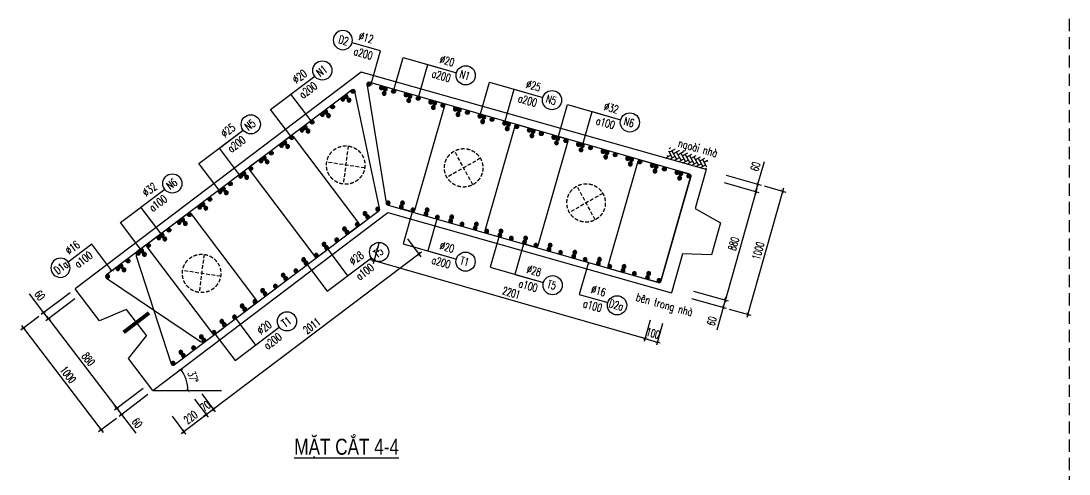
# Model space of a CAD drawing. Header units: millimetres. Extents: x -143483 to 1166745, y -1448440 to -1202244.
# Drawn here: x 600831 to 633569, y -1258407 to -1244255 of the extents above; entities that cross this region are included whole.
import ezdxf
from ezdxf.enums import TextEntityAlignment as Align

# ---------------------------------------------------------------- set-up
doc = ezdxf.new("R2010")
doc.units = ezdxf.units.MM
doc.header["$LTSCALE"] = 30
doc.header["$PDMODE"] = 3
doc.linetypes.add('DASHED', pattern=[19.05, 12.7, -6.35])
doc.layers.get('0').update_dxf_attribs({"lineweight": 9})
doc.layers.get('Defpoints').update_dxf_attribs({"lineweight": 9})
for name, color, linetype in [('ccu11-Cotthep', 9, 'Continuous'), ('ccu11-Dim', 8, 'Continuous'), ('ccu11-Hatch', 8, 'Continuous'), ('ccu11-Text', 31, 'Continuous'), ('ccu11-Thay', 7, 'Continuous'), ('ccu11-Thep', 4, 'Continuous'), ('ccu11-Thep doc', 4, 'Continuous'), ('ccu11-Thepdai', 6, 'Continuous')]:
    doc.layers.add(name, color=color, linetype=linetype)
doc.layers.add('ccu11-Khuat', color=9, linetype='DASHED', lineweight=30)
doc.layers.add('Vicom_thep doc', color=1, linetype='Continuous', lineweight=35)
doc.styles.add('ccu11-dim', font='vnsimli.shx', dxfattribs={"width": 0.65, "bigfont": 'bigfont.shx'})
doc.styles.add('ccu11-VnAvH-B', font='VHAVANB.TTF')
doc.styles.add('ccu11-vnsimli', font='vnsimli.shx', dxfattribs={"width": 0.8, "bigfont": 'vns.shx'})
doc.styles.add('ccu11-vnsimple', font='vnsimple.shx', dxfattribs={"bigfont": 'bigfont.shx'})
doc.styles.add('ccu11_simli', font='vnsimli.shx', dxfattribs={"width": 0.8})
doc.dimstyles.new('ccu11-100', dxfattribs={"dimscale": 100, "dimtxt": 2.5, "dimasz": 1, "dimexe": 1, "dimexo": 2, "dimgap": 1, "dimtad": 1, "dimdec": 0, "dimdsep": 46, "dimtxsty": 'ccu11-dim', "dimblk": 'ARCHTICK', "dimcen": -1, "dimdle": 1, "dimclrd": 256, "dimclre": 256, "dimclrt": 3, "dimadec": 0, "dimazin": 2, "dimtfac": 0.1, "dimtdec": 0, "dimtmove": 0, "dimatfit": 1, "dimldrblk": 'ARCHTICK', "dimfxl": 0, "dimtvp": 0.833333, "dimtolj": 1, "dimtzin": 12, "dimarcsym": 0})
doc.dimstyles.new('ccu11-100x4', dxfattribs={"dimscale": 100, "dimtxt": 2.5, "dimasz": 1, "dimexe": 1, "dimexo": 2, "dimgap": 1, "dimtad": 1, "dimdec": 0, "dimlfac": 0.25, "dimdsep": 46, "dimtxsty": 'ccu11-dim', "dimblk": 'ARCHTICK', "dimcen": -1, "dimdle": 1, "dimclrd": 256, "dimclre": 256, "dimclrt": 3, "dimadec": 0, "dimazin": 2, "dimtfac": 0.1, "dimtdec": 0, "dimtmove": 0, "dimatfit": 1, "dimldrblk": 'ARCHTICK', "dimfxl": 0, "dimtvp": 0.833333, "dimtolj": 1, "dimtzin": 12, "dimarcsym": 0})

# ---------------------------------------------------------------- blocks, each defined once
blk = doc.blocks.new('_ARCHTICK')
at = {"color": 0, "linetype": 'ByBlock', "const_width": 0.15}
blk.add_lwpolyline([(-0.5, -0.5), (0.5, 0.5)], dxfattribs=at)
blk = doc.blocks.new('*D2965')
at = {"layer": 'ccu11-Dim', "lineweight": -2, "transparency": 16777216}
blk.add_arc((604950, -1255802), 1097, 360, 37.1599, dxfattribs=at)
at = {"layer": 'Defpoints', "color": 0, "transparency": 16777216}
for p in [(612286, -1250241), (606022, -1255566), (604950, -1255802), (604950, -1255802), (608129, -1255802)]:
    blk.add_point(p, dxfattribs=at)
at = {"layer": 'ccu11-Dim', "lineweight": -2, "transparency": 16777216, "xscale": 100, "yscale": 100, "zscale": 100}
for p, rotation in [((605824, -1255139), 127.1599090469789), ((606047, -1255802), 269.9999999999999)]:
    blk.add_blockref('_ARCHTICK', p, dxfattribs=dict(at, rotation=rotation))
at = {"layer": 'ccu11-Dim', "color": 3, "transparency": 16777216, "insert": (606203, -1255380), "char_height": 250, "attachment_point": 5, "rotation": 288.58, "style": 'ccu11-dim'}
blk.add_mtext('\\A1;37\\M+1818B', dxfattribs=at)
blk = doc.blocks.new('*D2966')
at = {"layer": 'ccu11-Dim', "linetype": 'ByBlock', "lineweight": -2, "ltscale": 30, "transparency": 16777216}
for p, q in [((601547, -1253367), (601098, -1252779)), ((602365, -1252743), (601467, -1253427)), ((602510, -1252934), (601613, -1253618)), ((601693, -1253558), (601547, -1253367)), ((601693, -1253558), (601753, -1253637))]:
    blk.add_line(p, q, dxfattribs=at)
at = {"layer": 'Defpoints', "color": 0, "linetype": 'ByBlock', "ltscale": 30, "transparency": 16777216}
for p in [(602524, -1252622), (602669, -1252812), (601693, -1253558)]:
    blk.add_point(p, dxfattribs=at)
at = {"layer": 'ccu11-Dim', "linetype": 'ByBlock', "lineweight": -2, "ltscale": 30, "transparency": 16777216, "xscale": 100, "yscale": 100, "zscale": 100}
for p, rotation in [((601547, -1253367), 307.3414812402038), ((601693, -1253558), 127.3414812402038)]:
    blk.add_blockref('_ARCHTICK', p, dxfattribs=dict(at, rotation=rotation))
at = {"layer": 'ccu11-Dim', "color": 3, "linetype": 'ByBlock', "ltscale": 30, "transparency": 16777216, "insert": (601418, -1252826), "char_height": 250, "attachment_point": 5, "rotation": 307.3415, "style": 'ccu11-dim'}
blk.add_mtext('\\A1;60', dxfattribs=at)
blk = doc.blocks.new('*D2967')
at = {"layer": 'ccu11-Dim', "linetype": 'ByBlock', "lineweight": -2, "ltscale": 30, "transparency": 16777216}
for p, q in [((602510, -1252934), (601613, -1253618)), ((601632, -1253478), (603888, -1256436)), ((604645, -1255732), (603748, -1256417))]:
    blk.add_line(p, q, dxfattribs=at)
at = {"layer": 'Defpoints', "color": 0, "linetype": 'ByBlock', "ltscale": 30, "transparency": 16777216}
for p in [(602669, -1252812), (604804, -1255611), (603828, -1256356)]:
    blk.add_point(p, dxfattribs=at)
at = {"layer": 'ccu11-Dim', "linetype": 'ByBlock', "lineweight": -2, "ltscale": 30, "transparency": 16777216, "xscale": 100, "yscale": 100, "zscale": 100}
for p, rotation in [((601693, -1253558), 127.3414812402038), ((603828, -1256356), 307.3414812402038)]:
    blk.add_blockref('_ARCHTICK', p, dxfattribs=dict(at, rotation=rotation))
at = {"layer": 'ccu11-Dim', "color": 3, "linetype": 'ByBlock', "ltscale": 30, "transparency": 16777216, "insert": (602939, -1254820), "char_height": 250, "attachment_point": 5, "rotation": 307.3415, "style": 'ccu11-dim'}
blk.add_mtext('\\A1;880', dxfattribs=at)
blk = doc.blocks.new('*D2968')
at = {"layer": 'ccu11-Dim', "linetype": 'ByBlock', "lineweight": -2, "ltscale": 30, "transparency": 16777216}
for p, q in [((604645, -1255732), (603748, -1256417)), ((604791, -1255923), (603894, -1256608)), ((603828, -1256356), (603767, -1256277)), ((603828, -1256356), (603973, -1256547)), ((603973, -1256547), (604422, -1257135))]:
    blk.add_line(p, q, dxfattribs=at)
at = {"layer": 'Defpoints', "color": 0, "linetype": 'ByBlock', "ltscale": 30, "transparency": 16777216}
for p in [(604804, -1255611), (604950, -1255802), (603828, -1256356)]:
    blk.add_point(p, dxfattribs=at)
at = {"layer": 'ccu11-Dim', "linetype": 'ByBlock', "lineweight": -2, "ltscale": 30, "transparency": 16777216, "xscale": 100, "yscale": 100, "zscale": 100}
for p, rotation in [((603828, -1256356), 307.3414812402038), ((603973, -1256547), 127.3414812402038)]:
    blk.add_blockref('_ARCHTICK', p, dxfattribs=dict(at, rotation=rotation))
at = {"layer": 'ccu11-Dim', "color": 3, "linetype": 'ByBlock', "ltscale": 30, "transparency": 16777216, "insert": (604460, -1256814), "char_height": 250, "attachment_point": 5, "rotation": 307.3415, "style": 'ccu11-dim'}
blk.add_mtext('\\A1;60', dxfattribs=at)
blk = doc.blocks.new('*D2969')
at = {"layer": 'ccu11-Dim', "linetype": 'ByBlock', "lineweight": -2, "ltscale": 30, "transparency": 16777216}
for p, q in [((601388, -1253488), (600831, -1253913)), ((600850, -1253772), (603398, -1257112)), ((603814, -1256668), (603258, -1257093))]:
    blk.add_line(p, q, dxfattribs=at)
at = {"layer": 'Defpoints', "color": 0, "linetype": 'ByBlock', "ltscale": 30, "transparency": 16777216}
for p in [(601547, -1253367), (603973, -1256547), (603337, -1257032)]:
    blk.add_point(p, dxfattribs=at)
at = {"layer": 'ccu11-Dim', "linetype": 'ByBlock', "lineweight": -2, "ltscale": 30, "transparency": 16777216, "xscale": 100, "yscale": 100, "zscale": 100}
for p, rotation in [((600911, -1253852), 127.3414812402038), ((603337, -1257032), 307.3414812402038)]:
    blk.add_blockref('_ARCHTICK', p, dxfattribs=dict(at, rotation=rotation))
at = {"layer": 'ccu11-Dim', "color": 3, "linetype": 'ByBlock', "ltscale": 30, "transparency": 16777216, "insert": (602303, -1255306), "char_height": 250, "attachment_point": 5, "rotation": 307.3415, "style": 'ccu11-dim'}
blk.add_mtext('\\A1;1000', dxfattribs=at)
blk = doc.blocks.new('*D2970')
at = {"layer": 'ccu11-Dim', "linetype": 'ByBlock', "lineweight": -2, "ltscale": 30, "transparency": 16777216}
for p, q in [((623851, -1249353), (624053, -1248641)), ((622862, -1249073), (623948, -1249380)), ((622797, -1249304), (623882, -1249611)), ((623786, -1249584), (623851, -1249353)), ((623786, -1249584), (623759, -1249680))]:
    blk.add_line(p, q, dxfattribs=at)
at = {"layer": 'Defpoints', "color": 0, "linetype": 'ByBlock', "ltscale": 30, "transparency": 16777216}
for p in [(622669, -1249019), (622604, -1249250), (623786, -1249584)]:
    blk.add_point(p, dxfattribs=at)
at = {"layer": 'ccu11-Dim', "linetype": 'ByBlock', "lineweight": -2, "ltscale": 30, "transparency": 16777216, "xscale": 100, "yscale": 100, "zscale": 100}
for p, rotation in [((623786, -1249584), 74.22122658711788), ((623851, -1249353), 254.2212265871178)]:
    blk.add_blockref('_ARCHTICK', p, dxfattribs=dict(at, rotation=rotation))
at = {"layer": 'ccu11-Dim', "color": 3, "linetype": 'ByBlock', "ltscale": 30, "transparency": 16777216, "insert": (623773, -1248803), "char_height": 250, "attachment_point": 5, "rotation": 74.2212, "style": 'ccu11-dim'}
blk.add_mtext('\\A1;60', dxfattribs=at)
blk = doc.blocks.new('*D2971')
at = {"layer": 'ccu11-Dim', "linetype": 'ByBlock', "lineweight": -2, "ltscale": 30, "transparency": 16777216}
for p, q in [((622797, -1249304), (623882, -1249611)), ((623813, -1249488), (622802, -1253067)), ((621839, -1252692), (622925, -1252998))]:
    blk.add_line(p, q, dxfattribs=at)
at = {"layer": 'Defpoints', "color": 0, "linetype": 'ByBlock', "ltscale": 30, "transparency": 16777216}
for p in [(622604, -1249250), (621647, -1252637), (622829, -1252971)]:
    blk.add_point(p, dxfattribs=at)
at = {"layer": 'ccu11-Dim', "linetype": 'ByBlock', "lineweight": -2, "ltscale": 30, "transparency": 16777216, "xscale": 100, "yscale": 100, "zscale": 100}
for p, rotation in [((623786, -1249584), 74.22122658711785), ((622829, -1252971), 254.2212265871178)]:
    blk.add_blockref('_ARCHTICK', p, dxfattribs=dict(at, rotation=rotation))
at = {"layer": 'ccu11-Dim', "color": 3, "linetype": 'ByBlock', "ltscale": 30, "transparency": 16777216, "insert": (623091, -1251216), "char_height": 250, "attachment_point": 5, "rotation": 74.2212, "style": 'ccu11-dim'}
blk.add_mtext('\\A1;880', dxfattribs=at)
blk = doc.blocks.new('*D2972')
at = {"layer": 'ccu11-Dim', "linetype": 'ByBlock', "lineweight": -2, "ltscale": 30, "transparency": 16777216}
for p, q in [((621839, -1252692), (622925, -1252998)), ((621774, -1252923), (622860, -1253229)), ((622829, -1252971), (622764, -1253202)), ((622829, -1252971), (622856, -1252875)), ((622764, -1253202), (622563, -1253914))]:
    blk.add_line(p, q, dxfattribs=at)
at = {"layer": 'Defpoints', "color": 0, "linetype": 'ByBlock', "ltscale": 30, "transparency": 16777216}
for p in [(621647, -1252637), (621582, -1252868), (622829, -1252971)]:
    blk.add_point(p, dxfattribs=at)
at = {"layer": 'ccu11-Dim', "linetype": 'ByBlock', "lineweight": -2, "ltscale": 30, "transparency": 16777216, "xscale": 100, "yscale": 100, "zscale": 100}
for p, rotation in [((622764, -1253202), 74.22122658711785), ((622829, -1252971), 254.2212265871178)]:
    blk.add_blockref('_ARCHTICK', p, dxfattribs=dict(at, rotation=rotation))
at = {"layer": 'ccu11-Dim', "color": 3, "linetype": 'ByBlock', "ltscale": 30, "transparency": 16777216, "insert": (622409, -1253630), "char_height": 250, "attachment_point": 5, "rotation": 74.2212, "style": 'ccu11-dim'}
blk.add_mtext('\\A1;60', dxfattribs=at)
blk = doc.blocks.new('*D2973')
at = {"layer": 'ccu11-Dim', "linetype": 'ByBlock', "lineweight": -2, "ltscale": 30, "transparency": 16777216}
for p, q in [((624648, -1249474), (623506, -1253516)), ((624044, -1249407), (624718, -1249598)), ((622956, -1253257), (623630, -1253447))]:
    blk.add_line(p, q, dxfattribs=at)
at = {"layer": 'Defpoints', "color": 0, "linetype": 'ByBlock', "ltscale": 30, "transparency": 16777216}
for p in [(623851, -1249353), (622764, -1253202), (623534, -1253420)]:
    blk.add_point(p, dxfattribs=at)
at = {"layer": 'ccu11-Dim', "linetype": 'ByBlock', "lineweight": -2, "ltscale": 30, "transparency": 16777216, "xscale": 100, "yscale": 100, "zscale": 100}
for p, rotation in [((624621, -1249570), 74.22122658711785), ((623534, -1253420), 254.2212265871178)]:
    blk.add_blockref('_ARCHTICK', p, dxfattribs=dict(at, rotation=rotation))
at = {"layer": 'ccu11-Dim', "color": 3, "linetype": 'ByBlock', "ltscale": 30, "transparency": 16777216, "insert": (623861, -1251434), "char_height": 250, "attachment_point": 5, "rotation": 74.2212, "style": 'ccu11-dim'}
blk.add_mtext('\\A1;1000', dxfattribs=at)
blk = doc.blocks.new('MCT')
at = {"ltscale": 0.005}
for p, q in [((-0.49, 0), (0.49, 0)), ((0.35, -0.35), (-0.35, 0.35)), ((-0.35, -0.35), (0.35, 0.35)), ((0, -0.49), (0, 0.49))]:
    blk.add_line(p, q, dxfattribs=at)
blk.add_circle((0, 0), 0.492, dxfattribs=at)
blk = doc.blocks.new('*U1110')
at = {"layer": 'ccu11-Thep doc', "xscale": -121.9200000001001, "yscale": 121.9200000001001, "zscale": 121.92, "rotation": 270}
blk.add_blockref('MCT', (0, 0), dxfattribs=at)
blk = doc.blocks.new('*U1111')
at = {"layer": 'ccu11-Thep doc', "color": 0, "linetype": 'ByBlock', "lineweight": -2, "transparency": 16777216}
for p in [(0, 0), (800, 0), (1600, 0), (2400, 0), (3200, 0), (4000, 0), (4800, 0), (5600, 0), (6400, 0), (7200, 0), (8000, 0), (8800, 0)]:
    blk.add_blockref('*U1110', p, dxfattribs=at)
blk = doc.blocks.new('*U1112')
at = {"layer": 'ccu11-Thep doc', "xscale": -121.9200000001001, "yscale": 121.9200000001001, "zscale": 121.92, "rotation": 270}
blk.add_blockref('MCT', (0, 0), dxfattribs=at)
blk = doc.blocks.new('*U1113')
at = {"layer": 'ccu11-Thep doc', "color": 0, "linetype": 'ByBlock', "lineweight": -2, "transparency": 16777216}
for p in [(0, 0), (800, 0), (1600, 0), (2400, 0), (3200, 0), (4000, 0), (4800, 0), (5600, 0), (6400, 0), (7200, 0), (8000, 0)]:
    blk.add_blockref('*U1112', p, dxfattribs=at)
blk = doc.blocks.new('SHD')
at = {"layer": 'ccu11-Cotthep'}
blk.add_circle((300, 0), 300, dxfattribs=at)
at = {"layer": 'ccu11-Cotthep', "color": 31, "style": 'ccu11_simli', "width": 0.8}
blk.add_attdef('DK', text='', height=250, dxfattribs=at).set_placement((-101, 65), align=Align.BOTTOM_RIGHT)
blk.add_attdef('KH', text='', height=250, dxfattribs=at).set_placement((300, 0), align=Align.MIDDLE)
blk.add_attdef('KC', text='', height=250, dxfattribs=at).set_placement((-101, -142), align=Align.TOP_RIGHT)
blk = doc.blocks.new('*D2974')
at = {"layer": 'ccu11-Dim', "linetype": 'ByBlock', "lineweight": -2, "ltscale": 30, "transparency": 16777216}
for p, q in [((606255, -1256071), (606676, -1256630)), ((605552, -1256601), (605973, -1257160)), ((605833, -1257140), (606696, -1256490))]:
    blk.add_line(p, q, dxfattribs=at)
at = {"layer": 'Defpoints', "color": 0, "linetype": 'ByBlock', "ltscale": 30, "transparency": 16777216}
for p in [(606134, -1255911), (605431, -1256441), (606616, -1256550)]:
    blk.add_point(p, dxfattribs=at)
at = {"layer": 'ccu11-Dim', "linetype": 'ByBlock', "lineweight": -2, "ltscale": 30, "transparency": 16777216, "xscale": 100, "yscale": 100, "zscale": 100}
for p, rotation in [((606616, -1256550), 37.00000000449226), ((605913, -1257080), 217.0000000044922)]:
    blk.add_blockref('_ARCHTICK', p, dxfattribs=dict(at, rotation=rotation))
at = {"layer": 'ccu11-Dim', "color": 3, "linetype": 'ByBlock', "ltscale": 30, "transparency": 16777216, "insert": (606129, -1256635), "char_height": 250, "attachment_point": 5, "rotation": 37, "style": 'ccu11-dim'}
blk.add_mtext('\\A1;220', dxfattribs=at)
blk = doc.blocks.new('*D2975')
at = {"layer": 'ccu11-Dim', "linetype": 'ByBlock', "lineweight": -2, "ltscale": 30, "transparency": 16777216}
for p, q in [((606255, -1256071), (606676, -1256630)), ((606478, -1255903), (606900, -1256462)), ((606616, -1256550), (606839, -1256382)), ((606839, -1256382), (606919, -1256322)), ((606616, -1256550), (606536, -1256610))]:
    blk.add_line(p, q, dxfattribs=at)
at = {"layer": 'Defpoints', "color": 0, "linetype": 'ByBlock', "ltscale": 30, "transparency": 16777216}
for p in [(606358, -1255743), (606134, -1255911), (606839, -1256382)]:
    blk.add_point(p, dxfattribs=at)
at = {"layer": 'ccu11-Dim', "linetype": 'ByBlock', "lineweight": -2, "ltscale": 30, "transparency": 16777216, "xscale": 100, "yscale": 100, "zscale": 100}
for p, rotation in [((606839, -1256382), 217.0000000044922), ((606616, -1256550), 37.00000000449227)]:
    blk.add_blockref('_ARCHTICK', p, dxfattribs=dict(at, rotation=rotation))
at = {"layer": 'ccu11-Dim', "color": 3, "linetype": 'ByBlock', "ltscale": 30, "transparency": 16777216, "insert": (606592, -1256286), "char_height": 250, "attachment_point": 5, "rotation": 37, "style": 'ccu11-dim'}
blk.add_mtext('\\A1;70', dxfattribs=at)
blk = doc.blocks.new('*D2976')
at = {"layer": 'ccu11-Dim', "linetype": 'ByBlock', "lineweight": -2, "ltscale": 30, "transparency": 16777216}
for p, q in [((612903, -1251061), (613325, -1251620)), ((613344, -1251480), (606759, -1256442)), ((606478, -1255903), (606900, -1256462))]:
    blk.add_line(p, q, dxfattribs=at)
at = {"layer": 'Defpoints', "color": 0, "linetype": 'ByBlock', "ltscale": 30, "transparency": 16777216}
for p in [(612783, -1250901), (606358, -1255743), (606839, -1256382)]:
    blk.add_point(p, dxfattribs=at)
at = {"layer": 'ccu11-Dim', "linetype": 'ByBlock', "lineweight": -2, "ltscale": 30, "transparency": 16777216, "xscale": 100, "yscale": 100, "zscale": 100}
for p, rotation in [((613264, -1251540), 37.00000000449227), ((606839, -1256382), 217.0000000044922)]:
    blk.add_blockref('_ARCHTICK', p, dxfattribs=dict(at, rotation=rotation))
at = {"layer": 'ccu11-Dim', "color": 3, "linetype": 'ByBlock', "ltscale": 30, "transparency": 16777216, "insert": (609917, -1253781), "char_height": 250, "attachment_point": 5, "rotation": 37, "style": 'ccu11-dim'}
blk.add_mtext('\\A1;2011', dxfattribs=at)
blk = doc.blocks.new('*U1116')
at = {"layer": 'ccu11-Thep doc', "xscale": -121.9200000001001, "yscale": 121.9200000001001, "zscale": 121.92, "rotation": 270}
blk.add_blockref('MCT', (0, 0), dxfattribs=at)
blk = doc.blocks.new('*U1117')
at = {"layer": 'ccu11-Thep doc', "color": 0, "linetype": 'ByBlock', "lineweight": -2, "transparency": 16777216}
for p in [(0, 0), (800, 0), (1600, 0), (2400, 0), (3200, 0), (4000, 0), (4800, 0), (5600, 0), (6400, 0), (7200, 0), (8000, 0), (8800, 0), (9600, 0), (10400, 0)]:
    blk.add_blockref('*U1116', p, dxfattribs=at)
blk = doc.blocks.new('*U1114')
at = {"layer": 'ccu11-Thep doc', "xscale": -121.9200000001001, "yscale": 121.9200000001001, "zscale": 121.92, "rotation": 270}
blk.add_blockref('MCT', (0, 0), dxfattribs=at)
blk = doc.blocks.new('*U1115')
at = {"layer": 'ccu11-Thep doc', "color": 0, "linetype": 'ByBlock', "lineweight": -2, "transparency": 16777216}
for p in [(0, 0), (800, 0), (1600, 0), (2400, 0), (3200, 0), (4000, 0), (4800, 0), (5600, 0), (6400, 0), (7200, 0), (8000, 0), (8800, 0)]:
    blk.add_blockref('*U1114', p, dxfattribs=at)
blk = doc.blocks.new('*D2977')
at = {"layer": 'ccu11-Dim', "linetype": 'ByBlock', "lineweight": -2, "ltscale": 30, "transparency": 16777216}
for p, q in [((612024, -1251166), (611830, -1251843)), ((620418, -1254201), (611761, -1251719)), ((620487, -1253597), (620294, -1254270))]:
    blk.add_line(p, q, dxfattribs=at)
at = {"layer": 'Defpoints', "color": 0, "linetype": 'ByBlock', "ltscale": 30, "transparency": 16777216}
for p in [(612079, -1250974), (611857, -1251746), (620542, -1253405)]:
    blk.add_point(p, dxfattribs=at)
at = {"layer": 'ccu11-Dim', "linetype": 'ByBlock', "lineweight": -2, "ltscale": 30, "transparency": 16777216, "xscale": 100, "yscale": 100, "zscale": 100}
for p, rotation in [((611857, -1251746), 163.9999999969048), ((620322, -1254174), 343.9999999969048)]:
    blk.add_blockref('_ARCHTICK', p, dxfattribs=dict(at, rotation=rotation))
at = {"layer": 'ccu11-Dim', "color": 3, "linetype": 'ByBlock', "ltscale": 30, "transparency": 16777216, "insert": (616152, -1252744), "char_height": 250, "attachment_point": 5, "rotation": 344, "style": 'ccu11-dim'}
blk.add_mtext('\\A1;2201', dxfattribs=at)
blk = doc.blocks.new('*D2978')
at = {"layer": 'ccu11-Dim', "linetype": 'ByBlock', "lineweight": -2, "ltscale": 30, "transparency": 16777216}
for p, q in [((620487, -1253597), (620294, -1254270)), ((620872, -1253707), (620679, -1254380)), ((620322, -1254174), (620226, -1254146)), ((620322, -1254174), (620706, -1254284)), ((620706, -1254284), (620802, -1254311))]:
    blk.add_line(p, q, dxfattribs=at)
at = {"layer": 'Defpoints', "color": 0, "linetype": 'ByBlock', "ltscale": 30, "transparency": 16777216}
for p in [(620542, -1253405), (620927, -1253515), (620706, -1254284)]:
    blk.add_point(p, dxfattribs=at)
at = {"layer": 'ccu11-Dim', "linetype": 'ByBlock', "lineweight": -2, "ltscale": 30, "transparency": 16777216, "xscale": 100, "yscale": 100, "zscale": 100}
for p, rotation in [((620322, -1254174), 343.9999999969048), ((620706, -1254284), 163.9999999969048)]:
    blk.add_blockref('_ARCHTICK', p, dxfattribs=dict(at, rotation=rotation))
at = {"layer": 'ccu11-Dim', "color": 3, "linetype": 'ByBlock', "ltscale": 30, "transparency": 16777216, "insert": (620576, -1254012), "char_height": 250, "attachment_point": 5, "rotation": 344, "style": 'ccu11-dim'}
blk.add_mtext('\\A1;100', dxfattribs=at)
blk = doc.blocks.new('ccu11_block_thep')
at = {"layer": 'ccu11-Thep', "color": 3}
for p, q in [((-0.4, 0), (0.4, 0)), ((-0.28, 0.28), (0.28, -0.28)), ((0.28, 0.28), (-0.28, -0.28)), ((0, 0.4), (0, -0.4))]:
    blk.add_line(p, q, dxfattribs=at)
at = {"layer": 'ccu11-Thep', "color": 1, "const_width": 0.0667}
blk.add_lwpolyline([(-0.4, 0, 1), (0.4, 0, 1), (-0.4, 0, 1)], format="xyb", dxfattribs=at)
at = {"layer": 'ccu11-Thep', "color": 1}
blk.add_circle((0, 0), 0.4, dxfattribs=at)
blk = doc.blocks.new('*U1144')
at = {"layer": 'Vicom_thep doc', "xscale": -150, "yscale": 150, "zscale": 150, "rotation": 180}
blk.add_blockref('ccu11_block_thep', (0, 0), dxfattribs=at)
blk = doc.blocks.new('*U1145')
at = {"layer": 'ccu11-Thep doc', "color": 0, "linetype": 'ByBlock', "lineweight": -2, "transparency": 16777216}
for p in [(0, 0), (800, 0), (1600, 0), (2400, 0), (3200, 0), (4000, 0), (4800, 0), (5600, 0), (6400, 0), (7200, 0), (8000, 0), (8800, 0)]:
    blk.add_blockref('*U1144', p, dxfattribs=at)
blk = doc.blocks.new('*U1118')
at = {"layer": 'Vicom_thep doc', "xscale": -150, "yscale": 150, "zscale": 150, "rotation": 180}
blk.add_blockref('ccu11_block_thep', (0, 0), dxfattribs=at)
blk = doc.blocks.new('*U1119')
at = {"layer": 'ccu11-Thep doc', "color": 0, "linetype": 'ByBlock', "lineweight": -2, "transparency": 16777216}
for p in [(0, 0), (800, 0), (1600, 0), (2400, 0), (3200, 0), (4000, 0), (4800, 0), (5600, 0), (6400, 0), (7200, 0)]:
    blk.add_blockref('*U1118', p, dxfattribs=at)
blk = doc.blocks.new('*U1120')
at = {"layer": 'Vicom_thep doc', "xscale": -150, "yscale": 150, "zscale": 150, "rotation": 180}
blk.add_blockref('ccu11_block_thep', (0, 0), dxfattribs=at)
blk = doc.blocks.new('*U1121')
at = {"layer": 'ccu11-Thep doc', "color": 0, "linetype": 'ByBlock', "lineweight": -2, "transparency": 16777216}
for p in [(0, 0), (800, 0), (1600, 0), (2400, 0), (3200, 0), (4000, 0), (4800, 0), (5600, 0), (6400, 0), (7200, 0)]:
    blk.add_blockref('*U1120', p, dxfattribs=at)
blk = doc.blocks.new('*U1146')
at = {"layer": 'Vicom_thep doc', "xscale": -150, "yscale": 150, "zscale": 150, "rotation": 180}
blk.add_blockref('ccu11_block_thep', (0, 0), dxfattribs=at)
blk = doc.blocks.new('*U1147')
at = {"layer": 'ccu11-Thep doc', "color": 0, "linetype": 'ByBlock', "lineweight": -2, "transparency": 16777216}
for p in [(0, 0), (800, 0), (1600, 0), (2400, 0), (3200, 0), (4000, 0), (4800, 0), (5600, 0), (6400, 0), (7200, 0), (8000, 0), (8800, 0), (9600, 0)]:
    blk.add_blockref('*U1146', p, dxfattribs=at)
blk = doc.blocks.new('*U1148')
at = {"layer": 'Vicom_thep doc', "xscale": -150, "yscale": 150, "zscale": 150, "rotation": 180}
blk.add_blockref('ccu11_block_thep', (0, 0), dxfattribs=at)
blk = doc.blocks.new('*U1149')
at = {"layer": 'ccu11-Thep doc', "color": 0, "linetype": 'ByBlock', "lineweight": -2, "transparency": 16777216}
for p in [(0, 0), (800, 0), (1600, 0), (2400, 0), (3200, 0), (4000, 0), (4800, 0), (5600, 0), (6400, 0), (7200, 0), (8000, 0)]:
    blk.add_blockref('*U1148', p, dxfattribs=at)
blk = doc.blocks.new('*U1150')
at = {"layer": 'Vicom_thep doc', "xscale": -150, "yscale": 150, "zscale": 150, "rotation": 180}
blk.add_blockref('ccu11_block_thep', (0, 0), dxfattribs=at)
blk = doc.blocks.new('*U1151')
at = {"layer": 'ccu11-Thep doc', "color": 0, "linetype": 'ByBlock', "lineweight": -2, "transparency": 16777216}
for p in [(0, 0), (800, 0), (1600, 0), (2400, 0), (3200, 0), (4000, 0), (4800, 0), (5600, 0), (6400, 0), (7200, 0), (8000, 0)]:
    blk.add_blockref('*U1150', p, dxfattribs=at)
blk = doc.blocks.new('*U1122')
at = {"layer": 'Vicom_thep doc', "xscale": -150, "yscale": 150, "zscale": 150, "rotation": 180}
blk.add_blockref('ccu11_block_thep', (0, 0), dxfattribs=at)
blk = doc.blocks.new('*U1123')
at = {"layer": 'ccu11-Thep doc', "color": 0, "linetype": 'ByBlock', "lineweight": -2, "transparency": 16777216}
for p in [(0, 0), (800, 0), (1600, 0), (2400, 0), (3200, 0), (4000, 0), (4800, 0), (5600, 0), (6400, 0), (7200, 0), (8000, 0), (8800, 0)]:
    blk.add_blockref('*U1122', p, dxfattribs=at)
blk = doc.blocks.new('*U1124')
at = {"layer": 'Vicom_thep doc', "xscale": -150, "yscale": 150, "zscale": 150, "rotation": 180}
blk.add_blockref('ccu11_block_thep', (0, 0), dxfattribs=at)
blk = doc.blocks.new('*U1125')
at = {"layer": 'ccu11-Thep doc', "color": 0, "linetype": 'ByBlock', "lineweight": -2, "transparency": 16777216}
for p in [(0, 0), (800, 0), (1600, 0), (2400, 0), (3200, 0), (4000, 0), (4800, 0), (5600, 0), (6400, 0), (7200, 0), (8000, 0), (8800, 0)]:
    blk.add_blockref('*U1124', p, dxfattribs=at)
blk = doc.blocks.new('*U1126')
at = {"layer": 'Vicom_thep doc', "xscale": -150, "yscale": 150, "zscale": 150, "rotation": 180}
blk.add_blockref('ccu11_block_thep', (0, 0), dxfattribs=at)
blk = doc.blocks.new('*U1127')
at = {"layer": 'ccu11-Thep doc', "color": 0, "linetype": 'ByBlock', "lineweight": -2, "transparency": 16777216}
for p in [(0, 0), (800, 0), (1600, 0), (2400, 0), (3200, 0), (4000, 0), (4800, 0), (5600, 0), (6400, 0), (7200, 0), (8000, 0), (8800, 0), (9600, 0)]:
    blk.add_blockref('*U1126', p, dxfattribs=at)
blk = doc.blocks.new('*U1128')
at = {"layer": 'Vicom_thep doc', "xscale": -150, "yscale": 150, "zscale": 150, "rotation": 180}
blk.add_blockref('ccu11_block_thep', (0, 0), dxfattribs=at)
blk = doc.blocks.new('*U1129')
at = {"layer": 'ccu11-Thep doc', "color": 0, "linetype": 'ByBlock', "lineweight": -2, "transparency": 16777216}
for p in [(0, 0), (800, 0), (1600, 0), (2400, 0), (3200, 0), (4000, 0), (4800, 0), (5600, 0), (6400, 0), (7200, 0), (8000, 0), (8800, 0), (9600, 0)]:
    blk.add_blockref('*U1128', p, dxfattribs=at)

msp = doc.modelspace()

# ---------------------------------------------------------------- hatches: boundary and pattern name
at = {"layer": 'ccu11-Hatch', "ltscale": 10}
h = msp.add_hatch(dxfattribs=at)
h.set_pattern_fill('AR-HBONE', color=256, scale=25, angle=254.221227, style=0)
h.set_pattern_definition([(29.2212266, (-2034888.12, 1347947.12), (136.0924299, -38.4558258), [300, -100]), (299.2212266, (-2034800.84, 1347995.93), (136.0924299, -38.4558258), [300, -100])])
h.paths.add_polyline_path([(621087.22, -1248205.27), (620991.31, -1248544.7), (622234.97, -1248896.13), (622283.81, -1248565.65)])

# ---------------------------------------------------------------- linework, layer by layer
at = {"layer": 'ccu11-Dim'}
msp.add_lwpolyline([(604949.82, -1255801.75), (607092.26, -1255801.75)], dxfattribs=at)
at = {"layer": 'ccu11-Khuat'}
msp.add_line((633568.55, -1211613.46), (633568.55, -1280784.41), dxfattribs=at)
at = {"layer": 'ccu11-Khuat', "ltscale": 0.3}
for p, q in [((611051.58, -1248160.85), (610898.92, -1249351.1)), ((615179.86, -1248545.42), (614137.41, -1249139.81)), ((614943.17, -1249370.86), (614374.1, -1248314.38)), ((611568.36, -1248846.64), (610382.14, -1248665.31)), ((618768.47, -1250467.75), (618199.4, -1249411.26)), ((619005.16, -1249642.31), (617962.71, -1250236.7)), ((606550.02, -1251546.06), (606397.36, -1252736.31)), ((607066.8, -1252231.85), (605880.58, -1252050.52))]:
    msp.add_line(p, q, dxfattribs=at)
for centre in [(610975.25, -1248755.97), (614658.64, -1248842.62), (618483.94, -1249939.5), (606473.69, -1252141.19)]:
    msp.add_circle(centre, 600, dxfattribs=at)
at = {"layer": 'ccu11-Thay'}
for p, q in [((611457, -1245850.58), (602523.55, -1252621.59)), ((622234.97, -1248896.13), (611457, -1245850.58)), ((622234.97, -1248896.13), (621892.34, -1250108.65)), ((621892.34, -1250108.65), (622679.13, -1250559.59)), ((604949.82, -1255801.75), (612285.91, -1250241.43)), ((612285.91, -1250241.43), (621147.27, -1252745.4)), ((622679.13, -1250559.59), (622396.33, -1251560.4)), ((621489.9, -1251532.88), (621147.27, -1252745.4)), ((622396.33, -1251560.4), (621489.9, -1251532.88)), ((603287.83, -1253623.35), (602523.56, -1252621.61)), ((604120.72, -1253264.62), (603287.83, -1253623.35)), ((604185.54, -1254800), (604751.54, -1254091.46)), ((604949.82, -1255801.75), (604185.54, -1254800))]:
    msp.add_line(p, q, dxfattribs=at)
msp.add_lwpolyline([(604120.72, -1253264.62), (604751.54, -1254091.46)], dxfattribs=at)
at = {"layer": 'ccu11-Thep', "const_width": 120}
msp.add_lwpolyline([(604833.83, -1253374.62), (604038.8, -1253981.18)], dxfattribs=at)
at = {"layer": 'ccu11-Thepdai'}
for points in [[(612268.48, -1249994.8), (620744.55, -1252425.27, 0.41421356), (620818.76, -1252384.13), (621758.69, -1249106.23, 0.41421356), (621724.41, -1249044.39), (611700.71, -1246170.14, 0.41421356), (611638.86, -1246204.42), (612234.2, -1249932.95, 0.41421356), (612268.48, -1249994.8)], [(605041.53, -1251024.6), (604466.14, -1251458.19, 0.23620228), (604432.69, -1251599.53), (605525.29, -1254966.78, 0.5204497), (605618.77, -1254997.14), (612017.06, -1250175.68, 0.41421356), (612026.9, -1250105.66), (611246.51, -1246411.42, 0.41421356), (611176.49, -1246401.58), (603500.38, -1252185.94, 0.5204497), (603503.79, -1252284.17), (606439.45, -1254262.58, 0.23620228), (606584.53, -1254269.39), (607159.92, -1253835.8)], [(613620.97, -1246720.76), (614024.7, -1246836.53, -0.41421356), (614065.84, -1246910.74), (613128.67, -1250179.03, -0.41421356), (613054.46, -1250220.17), (612650.73, -1250104.4)], [(616735.46, -1247613.83), (616331.73, -1247498.06, 0.41421356), (616257.51, -1247539.2), (615320.35, -1250807.49, 0.41421356), (615361.48, -1250881.7), (615765.21, -1250997.47)], [(608916.35, -1248104.72), (609251.77, -1247851.96, -0.41421356), (609335.8, -1247863.77), (611381.97, -1250579.13, -0.41421356), (611370.16, -1250663.15), (611034.74, -1250915.92)], [(617466.02, -1247823.31), (617869.75, -1247939.08, -0.41421356), (617910.88, -1248013.29), (616973.72, -1251281.58, -0.41421356), (616899.5, -1251322.72), (616495.77, -1251206.95)], [(608309.38, -1248562.1), (607973.96, -1248814.86, 0.41421356), (607962.15, -1248898.89), (610008.32, -1251614.25, 0.41421356), (610092.35, -1251626.06), (610427.77, -1251373.3)], [(620580.5, -1248716.38), (620176.77, -1248600.61, 0.41421356), (620102.56, -1248641.75), (619165.39, -1251910.04, 0.41421356), (619206.53, -1251984.25), (619610.26, -1252100.02)], [(621311.06, -1248925.86), (621714.79, -1249041.63, -0.41421356), (621755.93, -1249115.84), (620818.76, -1252384.13, -0.41421356), (620744.55, -1252425.27), (620340.82, -1252309.5)], [(605721.81, -1250511.98), (606057.23, -1250259.22, -0.41421356), (606141.26, -1250271.03), (608187.43, -1252986.39, -0.41421356), (608175.62, -1253070.41), (607840.19, -1253323.18)], [(605114.84, -1250969.36), (604779.42, -1251222.12, 0.41421356), (604767.61, -1251306.15), (606813.78, -1254021.51, 0.41421356), (606897.8, -1254033.32), (607233.23, -1253780.56)]]:
    msp.add_lwpolyline(points, format="xyb", dxfattribs=at)

# ---------------------------------------------------------------- block references
at = {"layer": 'ccu11-Cotthep'}
ref = msp.add_blockref('SHD', (611173.35, -1244936.64), dxfattribs=dict(at, xscale=-1, rotation=344.0000000000148))
ref.add_attrib('KH', 'D2', dxfattribs={"color": 31, "height": 250, "rotation": 344, "style": 'ccu11-vnsimple', "width": 0.7}).set_placement((610909, -1244860.83), align=Align.MIDDLE_CENTER)
ref.add_attrib('KC', 'a200', dxfattribs={"color": 31, "height": 250, "rotation": 344, "style": 'ccu11-vnsimple', "width": 0.7}).set_placement((611557.76, -1245150.89), align=Align.TOP_CENTER)
ref.add_attrib('DK', '`12', dxfattribs={"color": 31, "height": 250, "rotation": 344, "style": 'ccu11-vnsimple', "width": 0.7}).set_placement((611560.05, -1244969.5), align=Align.BOTTOM_CENTER)
ref = msp.add_blockref('SHD', (610006.23, -1245980.76), dxfattribs=dict(at, rotation=37))
ref.add_attrib('KH', 'N1', dxfattribs={"color": 31, "height": 250, "rotation": 37, "style": 'ccu11-vnsimple', "width": 0.7}).set_placement((610225.86, -1245815.27), align=Align.MIDDLE_CENTER)
ref.add_attrib('KC', 'a200', dxfattribs={"color": 31, "height": 250, "rotation": 37, "style": 'ccu11-vnsimple', "width": 0.7}).set_placement((609724.13, -1246318.55), align=Align.TOP_CENTER)
ref.add_attrib('DK', '`20', dxfattribs={"color": 31, "height": 250, "rotation": 37, "style": 'ccu11-vnsimple', "width": 0.7}).set_placement((609656.99, -1246150.03), align=Align.BOTTOM_CENTER)
ref = msp.add_blockref('SHD', (614435.46, -1245872.03), dxfattribs=dict(at, rotation=344))
ref.add_attrib('KH', 'N1', dxfattribs={"color": 31, "height": 250, "rotation": 344, "style": 'ccu11-vnsimple', "width": 0.7}).set_placement((614699.81, -1245947.83), align=Align.MIDDLE_CENTER)
ref.add_attrib('KC', 'a200', dxfattribs={"color": 31, "height": 250, "rotation": 344, "style": 'ccu11-vnsimple', "width": 0.7}).set_placement((613995.92, -1245850.03), align=Align.TOP_CENTER)
ref.add_attrib('DK', '`20', dxfattribs={"color": 31, "height": 250, "rotation": 344, "style": 'ccu11-vnsimple', "width": 0.7}).set_placement((614090.1, -1245694.98), align=Align.BOTTOM_CENTER)
ref = msp.add_blockref('SHD', (617131.32, -1246644.54), dxfattribs=dict(at, rotation=344))
ref.add_attrib('KH', 'N5', dxfattribs={"color": 31, "height": 250, "rotation": 344, "style": 'ccu11-vnsimple', "width": 0.7}).set_placement((617395.67, -1246720.34), align=Align.MIDDLE_CENTER)
ref.add_attrib('KC', 'a200', dxfattribs={"color": 31, "height": 250, "rotation": 344, "style": 'ccu11-vnsimple', "width": 0.7}).set_placement((616691.78, -1246622.53), align=Align.TOP_CENTER)
ref.add_attrib('DK', '`25', dxfattribs={"color": 31, "height": 250, "rotation": 344, "style": 'ccu11-vnsimple', "width": 0.7}).set_placement((616785.96, -1246467.49), align=Align.BOTTOM_CENTER)
ref = msp.add_blockref('SHD', (619563.2, -1247341.65), dxfattribs=dict(at, rotation=344))
ref.add_attrib('KH', 'N6', dxfattribs={"color": 31, "height": 250, "rotation": 344, "style": 'ccu11-vnsimple', "width": 0.7}).set_placement((619827.55, -1247417.45), align=Align.MIDDLE_CENTER)
ref.add_attrib('KC', 'a100', dxfattribs={"color": 31, "height": 250, "rotation": 344, "style": 'ccu11-vnsimple', "width": 0.7}).set_placement((619123.66, -1247319.65), align=Align.TOP_CENTER)
ref.add_attrib('DK', '`32', dxfattribs={"color": 31, "height": 250, "rotation": 344, "style": 'ccu11-vnsimple', "width": 0.7}).set_placement((619217.84, -1247164.6), align=Align.BOTTOM_CENTER)
ref = msp.add_blockref('SHD', (607770.05, -1247665.85), dxfattribs=dict(at, rotation=37))
ref.add_attrib('KH', 'N5', dxfattribs={"color": 31, "height": 250, "rotation": 37, "style": 'ccu11-vnsimple', "width": 0.7}).set_placement((607989.68, -1247500.35), align=Align.MIDDLE_CENTER)
ref.add_attrib('KC', 'a200', dxfattribs={"color": 31, "height": 250, "rotation": 37, "style": 'ccu11-vnsimple', "width": 0.7}).set_placement((607487.95, -1248003.64), align=Align.TOP_CENTER)
ref.add_attrib('DK', '`25', dxfattribs={"color": 31, "height": 250, "rotation": 37, "style": 'ccu11-vnsimple', "width": 0.7}).set_placement((607420.81, -1247835.11), align=Align.BOTTOM_CENTER)
ref = msp.add_blockref('SHD', (605320.36, -1249511.82), dxfattribs=dict(at, rotation=37))
ref.add_attrib('KH', 'N6', dxfattribs={"color": 31, "height": 250, "rotation": 37, "style": 'ccu11-vnsimple', "width": 0.7}).set_placement((605539.99, -1249346.32), align=Align.MIDDLE_CENTER)
ref.add_attrib('KC', 'a100', dxfattribs={"color": 31, "height": 250, "rotation": 37, "style": 'ccu11-vnsimple', "width": 0.7}).set_placement((605038.27, -1249849.61), align=Align.TOP_CENTER)
ref.add_attrib('DK', '`32', dxfattribs={"color": 31, "height": 250, "rotation": 37, "style": 'ccu11-vnsimple', "width": 0.7}).set_placement((604971.12, -1249681.08), align=Align.BOTTOM_CENTER)
ref = msp.add_blockref('SHD', (602304.63, -1251784.34), dxfattribs=dict(at, xscale=-1, rotation=37.00000000005063))
ref.add_attrib('KH', 'D1a', dxfattribs={"color": 31, "height": 250, "rotation": 37, "style": 'ccu11-vnsimple', "width": 0.7}).set_placement((602085, -1251949.84), align=Align.MIDDLE_CENTER)
ref.add_attrib('KC', 'a100', dxfattribs={"color": 31, "height": 250, "rotation": 37, "style": 'ccu11-vnsimple', "width": 0.7}).set_placement((602707.09, -1251606.27), align=Align.TOP_CENTER)
ref.add_attrib('DK', '`16', dxfattribs={"color": 31, "height": 250, "rotation": 37, "style": 'ccu11-vnsimple', "width": 0.7}).set_placement((602563.6, -1251495.28), align=Align.BOTTOM_CENTER)
ref = msp.add_blockref('SHD', (611777.76, -1251652.41), dxfattribs=dict(at, rotation=37))
ref.add_attrib('KH', 'T5', dxfattribs={"color": 31, "height": 250, "rotation": 37, "style": 'ccu11-vnsimple', "width": 0.7}).set_placement((611997.39, -1251486.92), align=Align.MIDDLE_CENTER)
ref.add_attrib('KC', 'a100', dxfattribs={"color": 31, "height": 250, "rotation": 37, "style": 'ccu11-vnsimple', "width": 0.7}).set_placement((611495.66, -1251990.2), align=Align.TOP_CENTER)
ref.add_attrib('DK', '`28', dxfattribs={"color": 31, "height": 250, "rotation": 37, "style": 'ccu11-vnsimple', "width": 0.7}).set_placement((611428.52, -1251821.68), align=Align.BOTTOM_CENTER)
ref = msp.add_blockref('SHD', (614431.09, -1251692), dxfattribs=dict(at, rotation=344))
ref.add_attrib('KH', 'T1', dxfattribs={"color": 31, "height": 250, "rotation": 344, "style": 'ccu11-vnsimple', "width": 0.7}).set_placement((614695.44, -1251767.8), align=Align.MIDDLE_CENTER)
ref.add_attrib('KC', 'a200', dxfattribs={"color": 31, "height": 250, "rotation": 344, "style": 'ccu11-vnsimple', "width": 0.7}).set_placement((613991.55, -1251669.99), align=Align.TOP_CENTER)
ref.add_attrib('DK', '`20', dxfattribs={"color": 31, "height": 250, "rotation": 344, "style": 'ccu11-vnsimple', "width": 0.7}).set_placement((614085.74, -1251514.95), align=Align.BOTTOM_CENTER)
ref = msp.add_blockref('SHD', (617149.32, -1252426.42), dxfattribs=dict(at, rotation=344))
ref.add_attrib('KH', 'T5', dxfattribs={"color": 31, "height": 250, "rotation": 344, "style": 'ccu11-vnsimple', "width": 0.7}).set_placement((617413.67, -1252502.22), align=Align.MIDDLE_CENTER)
ref.add_attrib('KC', 'a100', dxfattribs={"color": 31, "height": 250, "rotation": 344, "style": 'ccu11-vnsimple', "width": 0.7}).set_placement((616709.78, -1252404.41), align=Align.TOP_CENTER)
ref.add_attrib('DK', '`28', dxfattribs={"color": 31, "height": 250, "rotation": 344, "style": 'ccu11-vnsimple', "width": 0.7}).set_placement((616803.96, -1252249.37), align=Align.BOTTOM_CENTER)
ref = msp.add_blockref('SHD', (619162.73, -1253053.98), dxfattribs=dict(at, rotation=344.000000000039))
ref.add_attrib('KH', 'D2a', dxfattribs={"color": 31, "height": 250, "rotation": 344, "style": 'ccu11-vnsimple', "width": 0.7}).set_placement((619427.08, -1253129.78), align=Align.MIDDLE_CENTER)
ref.add_attrib('KC', 'a100', dxfattribs={"color": 31, "height": 250, "rotation": 344, "style": 'ccu11-vnsimple', "width": 0.7}).set_placement((618723.19, -1253031.97), align=Align.TOP_CENTER)
ref.add_attrib('DK', '`16', dxfattribs={"color": 31, "height": 250, "rotation": 344, "style": 'ccu11-vnsimple', "width": 0.7}).set_placement((618817.37, -1252876.92), align=Align.BOTTOM_CENTER)
ref = msp.add_blockref('SHD', (608901.74, -1253819.65), dxfattribs=dict(at, rotation=37))
ref.add_attrib('KH', 'T1', dxfattribs={"color": 31, "height": 250, "rotation": 37, "style": 'ccu11-vnsimple', "width": 0.7}).set_placement((609121.36, -1253654.15), align=Align.MIDDLE_CENTER)
ref.add_attrib('KC', 'a200', dxfattribs={"color": 31, "height": 250, "rotation": 37, "style": 'ccu11-vnsimple', "width": 0.7}).set_placement((608619.64, -1254157.44), align=Align.TOP_CENTER)
ref.add_attrib('DK', '`20', dxfattribs={"color": 31, "height": 250, "rotation": 37, "style": 'ccu11-vnsimple', "width": 0.7}).set_placement((608552.5, -1253988.92), align=Align.BOTTOM_CENTER)
at = {"layer": 'ccu11-Thep doc', "xscale": -1}
for name, p, rotation in [('*U1117', (621698.26, -1249099.3), 344), ('*U1111', (611204.61, -1246455.52), 37.00000000000003)]:
    msp.add_blockref(name, p, dxfattribs=dict(at, rotation=rotation))
at = {"layer": 'ccu11-Thep doc'}
for name, p, rotation in [('*U1147', (612089.96, -1246343.66), 344), ('*U1127', (612214.82, -1246379.24), 344), ('*U1145', (603858.1, -1251991.51), 37), ('*U1123', (603962.83, -1251912.59), 37), ('*U1129', (612175.28, -1246517.1), 344), ('*U1125', (604049.14, -1252027.13), 37), ('*U1115', (620761.09, -1252367.59), 164), ('*U1151', (612749.05, -1249939.81), 344), ('*U1113', (611972.96, -1250133.78), 217), ('*U1121', (605825.96, -1254602.96), 37), ('*U1149', (612713.18, -1250064.88), 344), ('*U1119', (605904.27, -1254706.87), 37)]:
    msp.add_blockref(name, p, dxfattribs=dict(at, rotation=rotation))
at = {"layer": 'ccu11-Thep doc', "xscale": -121.9200000001001, "yscale": 121.9200000001001, "zscale": 121.9200000001001, "rotation": 307}
msp.add_blockref('MCT', (603537.43, -1252233.16), dxfattribs=at)

# ---------------------------------------------------------------- texts
at = {"layer": 'ccu11-Text', "linetype": 'Continuous', "style": 'ccu11-vnsimli', "width": 0.75}
for s, p in [('ngoµi nhµ', (621943.83, -1248348.17)), ('bªn trong nhµ', (620899.46, -1253234.93))]:
    msp.add_text(s, height=250, rotation=344.221227, dxfattribs=at).set_placement(p, align=Align.CENTER)
at = {"layer": 'ccu11-Text', "color": 4, "style": 'ccu11-VnAvH-B', "width": 0.8}
msp.add_text('%%UmÆt c¾t 4-4', height=500, dxfattribs=at).set_placement((611004.19, -1257804.87), align=Align.CENTER)

# ---------------------------------------------------------------- dimensions: what is measured, and where the dimension line sits
at = {"layer": 'ccu11-Dim', "linetype": 'ByBlock', "ltscale": 30}
for base, p1, p2, angle, picture, middle in [((623786.17, -1249583.85), (622669.33, -1249018.87), (622604.07, -1249249.82), 74.221227, '*D2970', (623989.57, -1248864.05)), ((601692.52, -1253557.52), (602523.56, -1252621.61), (602669.13, -1252812.42), 127.341481, '*D2966', (601238.82, -1252962.84)), ((622829, -1252971.21), (621581.63, -1252868.14), (621646.89, -1252637.18), 254.221227, '*D2972', (622625.61, -1253691.01)), ((603827.62, -1256356.04), (604949.82, -1255801.75), (604804.24, -1255610.94), 307.341481, '*D2968', (604281.32, -1256950.71))]:
    dim = msp.add_linear_dim(base=base, p1=p1, p2=p2, angle=angle, dimstyle='ccu11-100x4', dxfattribs=at)
    dim.commit()
    dim.dimension.update_dxf_attribs({"geometry": picture, "text_midpoint": middle, "dimtype": 160})
for base, p1, p2, angle, override, picture, middle in [((622829, -1252971.21), (622604.07, -1249249.82), (621646.89, -1252637.18), 74.221227, {"dimtmove": 1}, '*D2971', (623091.07, -1251216.35)), ((603827.62, -1256356.04), (602669.13, -1252812.42), (604804.24, -1255610.94), 127.341481, {"dimtmove": 1}, '*D2967', (602938.95, -1254820.3)), ((620706.15, -1254283.76), (620542.16, -1253404.5), (620926.66, -1253514.76), 164, {"dimtix": 1}, '*D2978', (620575.92, -1254012.35)), ((606839.35, -1256381.74), (606134.28, -1255911.34), (606357.9, -1255742.83), 217, {"dimtix": 1}, '*D2975', (606592.13, -1256286.3))]:
    dim = msp.add_linear_dim(base=base, p1=p1, p2=p2, angle=angle, dimstyle='ccu11-100x4', override=override, dxfattribs=at)
    dim.commit()
    dim.dimension.update_dxf_attribs({"geometry": picture, "text_midpoint": middle})
for base, p1, p2, angle, picture, middle in [((623533.6, -1253419.71), (623851.44, -1249352.9), (622763.74, -1253202.17), 74.221227, '*D2973', (623860.92, -1251433.89)), ((606839.35, -1256381.74), (612783.04, -1250901.15), (606357.9, -1255742.83), 217, '*D2976', (609916.51, -1253781.21)), ((611857.41, -1251746.43), (620542.16, -1253404.5), (612078.91, -1250974), 164, '*D2977', (616151.55, -1252743.69)), ((603337.17, -1257032.1), (601546.94, -1253366.71), (603973.2, -1256546.85), 127.341481, '*D2969', (602302.92, -1255305.55)), ((606615.73, -1256550.25), (605431.48, -1256440.94), (606134.28, -1255911.34), 217, '*D2974', (606128.93, -1256635.36))]:
    dim = msp.add_linear_dim(base=base, p1=p1, p2=p2, angle=angle, dimstyle='ccu11-100x4', dxfattribs=at)
    dim.commit()
    dim.dimension.update_dxf_attribs({"geometry": picture, "text_midpoint": middle})
at = {"layer": 'ccu11-Dim'}
dim = msp.add_angular_dim_2l(base=(606021.67, -1255566.35), line1=((604949.82, -1255801.75), (608129.14, -1255801.75)), line2=((604949.82, -1255801.75), (612285.91, -1250241.43)), dimstyle='ccu11-100', dxfattribs=at)
dim.commit()
dim.dimension.update_dxf_attribs({"geometry": '*D2965', "text_midpoint": (606203.29, -1255380.39)})

# ---------------------------------------------------------------- leaders
at = {"layer": 'ccu11-Cotthep', "linetype": 'ByBlock', "ltscale": 30}
for points in [[(611779.6, -1246192.76), (612066.36, -1245192.7), (611173.35, -1244936.64)], [(603672.66, -1252056.12), (603046.56, -1251225.25), (602304.63, -1251784.34)], [(618556.48, -1251797.85), (618269.72, -1252797.91), (619162.73, -1253053.98)]]:
    msp.add_leader(points, dimstyle='ccu11-100x4', dxfattribs=at)
at = {"layer": 'ccu11-Cotthep'}
for points in [[(612470.14, -1246453.19), (612773.44, -1245395.45), (614435.46, -1245872.03)], [(613239.15, -1246673.7), (613542.45, -1245615.96), (614435.46, -1245872.03)], [(609287.6, -1247900.09), (608625.39, -1247021.3), (610006.23, -1245980.76)], [(609926.51, -1247418.63), (609264.3, -1246539.85), (610006.23, -1245980.76)], [(615166, -1247225.7), (615469.3, -1246167.96), (617131.32, -1246644.54)], [(615935.01, -1247446.21), (616238.31, -1246388.47), (617131.32, -1246644.54)], [(617597.88, -1247922.81), (617901.18, -1246865.08), (619563.2, -1247341.65)], [(618366.89, -1248143.32), (618670.19, -1247085.59), (619563.2, -1247341.65)], [(607051.42, -1249585.17), (606389.21, -1248706.38), (607770.05, -1247665.85)], [(607690.33, -1249103.72), (607028.12, -1248224.93), (607770.05, -1247665.85)], [(604601.73, -1251431.14), (603939.52, -1250552.36), (605320.36, -1249511.82)], [(605240.64, -1250949.69), (604578.43, -1250070.9), (605320.36, -1249511.82)], [(613072.37, -1250157.69), (612769.07, -1251215.42), (614431.09, -1251692)], [(613841.38, -1250378.2), (613538.08, -1251435.93), (614431.09, -1251692)], [(615790.6, -1250892.11), (615487.3, -1251949.84), (617149.32, -1252426.42)], [(616559.61, -1251112.62), (616256.31, -1252170.35), (617149.32, -1252426.42)], [(610373.62, -1251332.72), (611035.83, -1252211.5), (611777.76, -1251652.41)], [(609734.71, -1251814.17), (610396.92, -1252692.95), (611777.76, -1251652.41)], [(607497.59, -1253499.95), (608159.81, -1254378.74), (608901.74, -1253819.65)], [(606858.69, -1253981.41), (607520.9, -1254860.19), (608901.74, -1253819.65)]]:
    msp.add_leader(points, dimstyle='ccu11-100', override={"dimasz": 1.5, "dimgap": 1, "dimtad": 0, "dimldrblk": 'None', "dimfxl": 3, "dimfxlon": 1, "dimtfill": 1, "dimarcsym": 1}, dxfattribs=at)

doc.saveas('drawing.dxf')
